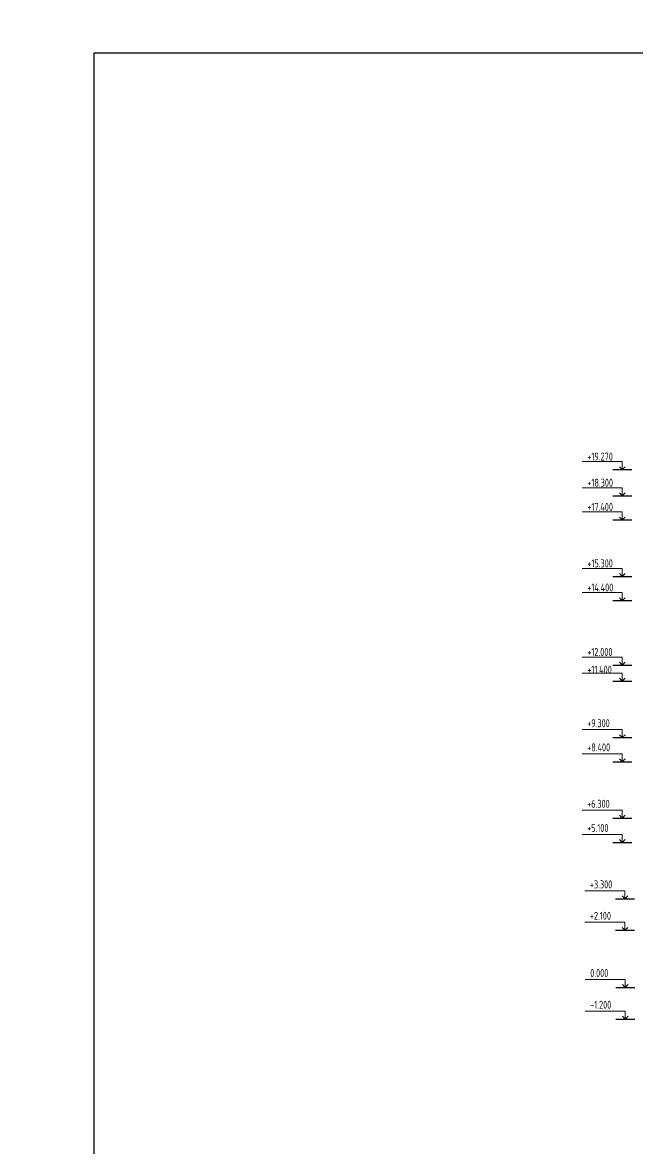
# Model space of a CAD drawing. Header units: millimetres. Extents: x -689206 to 4969298, y -1019800 to 703299.
# Drawn here: x 181437 to 204311, y -466462 to -424549 of the extents above; entities that cross this region are included whole.
import ezdxf

# ---------------------------------------------------------------- set-up
doc = ezdxf.new("R2010")
doc.units = ezdxf.units.MM
doc.layers.add('внешняярамка', color=7, linetype='Continuous', lineweight=5, plot=False)
doc.layers.add('разрез1-1', color=7, linetype='Continuous')
doc.layers.add('Штамп', color=7, linetype='Continuous', lineweight=5)
doc.styles.add('Аннотативный', font='isocteur.ttf', dxfattribs={"width": 0.7, "height": 250})

msp = doc.modelspace()

# ---------------------------------------------------------------- linework, layer by layer
at = {"layer": 'внешняярамка', "lineweight": 5, "ltscale": 50, "const_width": 2.28}
msp.add_lwpolyline([(179523.2, -492309.2), (275344.7, -492309.2), (275344.7, -424549.6), (179523.2, -424549.6), (179523.2, -492309.2)], dxfattribs=at)
at = {"layer": 'разрез1-1', "lineweight": 5}
for p, q in [((203743.6, -440893.3), (202254.5, -440893.3)), ((203743.6, -441191.1), (203743.6, -440893.3)), ((203743.6, -441868.3), (202254.5, -441868.3)), ((203743.6, -442166.1), (203743.6, -441868.3)), ((203743.6, -442768.3), (202254.5, -442768.3)), ((203743.6, -443066.1), (203743.6, -442768.3)), ((203743.6, -444868.3), (202254.5, -444868.3)), ((203743.6, -445166.1), (203743.6, -444868.3)), ((203743.6, -445768.3), (202254.5, -445768.3)), ((203743.6, -446066.1), (203743.6, -445768.3)), ((203743.6, -448168.3), (202254.5, -448168.3)), ((203743.6, -448466.1), (203743.6, -448168.3)), ((203743.6, -448768.3), (202254.5, -448768.3)), ((203743.6, -449066.1), (203743.6, -448768.3)), ((203743.6, -450868.3), (202254.5, -450868.3)), ((203743.6, -451166.1), (203743.6, -450868.3)), ((203743.6, -451768.3), (202254.5, -451768.3)), ((203743.6, -452066.1), (203743.6, -451768.3)), ((203743.6, -453868.3), (202254.5, -453868.3)), ((203743.6, -454166.1), (203743.6, -453868.3)), ((203743.6, -454768.3), (202254.5, -454768.3)), ((203743.6, -455066.1), (203743.6, -454768.3)), ((203845.5, -456868.3), (202356.4, -456868.3)), ((203845.5, -457166.1), (203845.5, -456868.3)), ((203845.5, -458038.3), (202356.4, -458038.3)), ((203845.5, -458336.1), (203845.5, -458038.3)), ((203857.1, -460168.3), (202368, -460168.3)), ((203857.1, -460466.1), (203857.1, -460168.3)), ((203857.1, -461348.3), (202368, -461348.3)), ((203857.1, -461646.1), (203857.1, -461348.3))]:
    msp.add_line(p, q, dxfattribs=at)
at = {"layer": 'разрез1-1', "lineweight": 30}
for p, q in [((203389.1, -441191.1), (204098.2, -441191.1)), ((203743.6, -441191.1), (203638.3, -441085.8)), ((203743.6, -441191.1), (203848.9, -441085.8)), ((203389.1, -442166.1), (204098.2, -442166.1)), ((203743.6, -442166.1), (203638.3, -442060.8)), ((203743.6, -442166.1), (203848.9, -442060.8)), ((203743.6, -443066.1), (203638.3, -442960.8)), ((203743.6, -443066.1), (203848.9, -442960.8)), ((203389.1, -443066.1), (204098.2, -443066.1)), ((203743.6, -445166.1), (203638.3, -445060.8)), ((203743.6, -445166.1), (203848.9, -445060.8)), ((203389.1, -445166.1), (204098.2, -445166.1)), ((203743.6, -446066.1), (203638.3, -445960.8)), ((203743.6, -446066.1), (203848.9, -445960.8)), ((203389.1, -446066.1), (204098.2, -446066.1)), ((203389.1, -448466.1), (204098.2, -448466.1)), ((203743.6, -448466.1), (203638.3, -448360.8)), ((203743.6, -448466.1), (203848.9, -448360.8)), ((203389.1, -449066.1), (204098.2, -449066.1)), ((203743.6, -449066.1), (203638.3, -448960.8)), ((203743.6, -449066.1), (203848.9, -448960.8)), ((203389.1, -451166.1), (204098.2, -451166.1)), ((203743.6, -451166.1), (203638.3, -451060.8)), ((203743.6, -451166.1), (203848.9, -451060.8)), ((203389.1, -452066.1), (204098.2, -452066.1)), ((203743.6, -452066.1), (203638.3, -451960.8)), ((203743.6, -452066.1), (203848.9, -451960.8)), ((203389.1, -454166.1), (204098.2, -454166.1)), ((203743.6, -454166.1), (203638.3, -454060.8)), ((203743.6, -454166.1), (203848.9, -454060.8)), ((203389.1, -455066.1), (204098.2, -455066.1)), ((203743.6, -455066.1), (203638.3, -454960.8)), ((203743.6, -455066.1), (203848.9, -454960.8)), ((203491, -457166.1), (204200, -457166.1)), ((203845.5, -457166.1), (203740.2, -457060.8)), ((203845.5, -457166.1), (203950.8, -457060.8)), ((203491, -458336.1), (204200, -458336.1)), ((203845.5, -458336.1), (203740.2, -458230.8)), ((203845.5, -458336.1), (203950.8, -458230.8)), ((203502.6, -460466.1), (204211.6, -460466.1)), ((203857.1, -460466.1), (203751.8, -460360.8)), ((203857.1, -460466.1), (203962.4, -460360.8)), ((203502.6, -461646.1), (204211.6, -461646.1)), ((203857.1, -461646.1), (203751.8, -461540.8)), ((203857.1, -461646.1), (203962.4, -461540.8))]:
    msp.add_line(p, q, dxfattribs=at)
at = {"layer": 'Штамп', "lineweight": 30}
msp.add_lwpolyline([(184086.1, -491168.4), (274204, -491168.4), (274204, -425690.4), (184086.1, -425690.4)], close=True, dxfattribs=at)

# ---------------------------------------------------------------- texts
at = {"layer": 'разрез1-1', "lineweight": 30, "char_height": 297.819, "width": 1508.774, "attachment_point": 1, "style": 'Аннотативный'}
for s, insert in [('{\\fISOCPEUR|b0|i0|c204|p34;+19.270\\fISOCPEUR|b0|i0|c0|p34; }', (202446, -440555.8)), ('{\\fISOCPEUR|b0|i0|c204|p34;+18.300\\fISOCPEUR|b0|i0|c0|p34; }', (202446, -441530.8)), ('{\\fISOCPEUR|b0|i0|c204|p34;+17.400\\fISOCPEUR|b0|i0|c0|p34; }', (202446, -442430.8)), ('{\\fISOCPEUR|b0|i0|c204|p34;+15.300\\fISOCPEUR|b0|i0|c0|p34; }', (202446, -444530.8)), ('{\\fISOCPEUR|b0|i0|c204|p34;+14.400\\fISOCPEUR|b0|i0|c0|p34; }', (202446, -445430.8)), ('{\\fISOCPEUR|b0|i0|c204|p34;+12.000\\fISOCPEUR|b0|i0|c0|p34; }', (202446, -447830.8)), ('{\\fISOCPEUR|b0|i0|c204|p34;+11.400\\fISOCPEUR|b0|i0|c0|p34; }', (202446, -448488.3)), ('{\\fISOCPEUR|b0|i0|c204|p34;+9.300\\fISOCPEUR|b0|i0|c0|p34; }', (202439.9, -450482.7)), ('{\\fISOCPEUR|b0|i0|c204|p34;+8.400\\fISOCPEUR|b0|i0|c0|p34; }', (202439.9, -451382.7)), ('{\\fISOCPEUR|b0|i0|c204|p34;+6.300\\fISOCPEUR|b0|i0|c0|p34; }', (202439.9, -453482.7)), ('{\\fISOCPEUR|b0|i0|c204|p34;+5.100\\fISOCPEUR|b0|i0|c0|p34; }', (202439.9, -454382.7)), ('{\\fISOCPEUR|b0|i0|c204|p34;+3.300\\fISOCPEUR|b0|i0|c0|p34; }', (202541.8, -456482.7)), ('{\\fISOCPEUR|b0|i0|c204|p34;+2.100\\fISOCPEUR|b0|i0|c0|p34; }', (202541.8, -457652.7)), ('{\\fISOCPEUR|b0|i0|c204|p34;0.000\\fISOCPEUR|b0|i0|c0|p34; }', (202553.4, -459782.7)), ('{\\fISOCPEUR|b0|i0|c204|p34;-1.200\\fISOCPEUR|b0|i0|c0|p34; }', (202553.4, -460962.7))]:
    msp.add_mtext(s, dxfattribs=dict(at, insert=insert))

doc.saveas('drawing.dxf')
